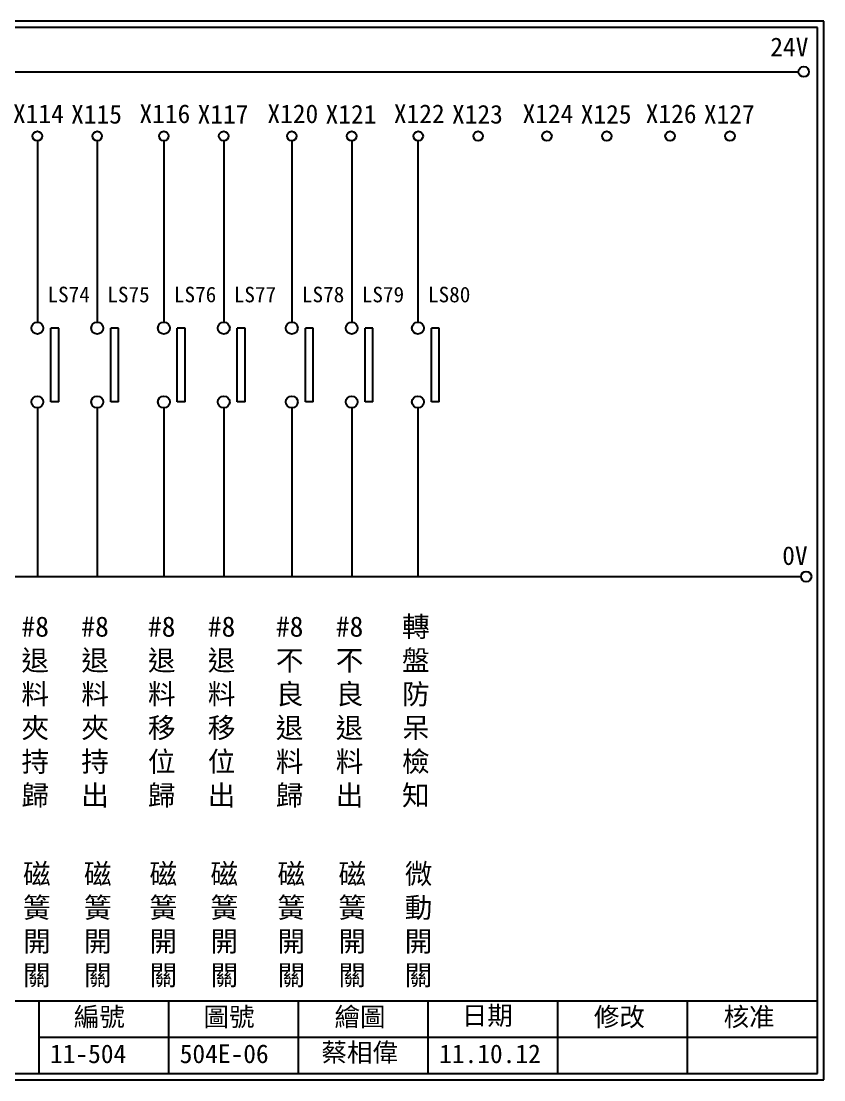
# Model space of a CAD drawing. Extents: x 325 to 612, y 3 to 207.
# Drawn here: x 457.6 to 612.3, y 3 to 207 of the extents above; entities that cross this region are included whole.
import ezdxf

# ---------------------------------------------------------------- set-up
doc = ezdxf.new("R2010")
doc.units = 0
doc.layers.get('0').update_dxf_attribs({"linetype": 'CONTINUOUS'})
doc.layers.add('圖框層', color=7, linetype='CONTINUOUS')
doc.layers.add('標尺寸層', color=3, linetype='CONTINUOUS')
doc.styles.add('CNS', font='romanc.shx', dxfattribs={"bigfont": 'chineset.shx'})
doc.styles.add('STSL', font='KAIU.TTF')

msp = doc.modelspace()

# ---------------------------------------------------------------- linework, layer by layer
for p, q in [((464.85, 147.83), (463.34, 147.83)), ((476.39, 147.83), (474.88, 147.83)), ((489.22, 147.83), (487.72, 147.83)), ((500.77, 147.83), (499.26, 147.83)), ((513.89, 147.83), (512.39, 147.83)), ((525.43, 147.83), (523.93, 147.83)), ((538.19, 147.83), (536.69, 147.83)), ((464.85, 133.6), (463.34, 133.6)), ((476.39, 133.6), (474.88, 133.6)), ((489.22, 133.6), (487.72, 133.6)), ((500.77, 133.6), (499.26, 133.6)), ((513.89, 133.6), (512.39, 133.6)), ((525.43, 133.6), (523.93, 133.6)), ((538.19, 133.6), (536.69, 133.6))]:
    msp.add_line(p, q)
for centre in [(608.44, 197.22), (608.92, 99.96)]:
    msp.add_circle(centre, 1)
at = {"layer": '圖框層', "color": 7}
for p, q in [((612.32, 206.97), (325.32, 206.97)), ((612.32, 3), (612.32, 206.97)), ((611.07, 205.72), (326.57, 205.72)), ((611.07, 4.25), (611.07, 205.72)), ((326.57, 18.25), (611.07, 18.25)), ((461.07, 4.25), (461.07, 18.25)), ((486.07, 4.25), (486.07, 18.25)), ((511.07, 4.25), (511.07, 18.25)), ((536.07, 4.25), (536.07, 18.25)), ((561.07, 4.25), (561.07, 18.25)), ((586.07, 4.25), (586.07, 18.25)), ((461.07, 11.25), (611.07, 11.25)), ((326.57, 4.25), (611.07, 4.25)), ((325.32, 3), (612.32, 3))]:
    msp.add_line(p, q, dxfattribs=at)
at = {"layer": '標尺寸層', "color": 7}
for p, q in [((329.84, 197.22), (607.44, 197.22)), ((460.74, 183.91), (460.74, 148.99)), ((472.28, 183.91), (472.28, 148.99)), ((485.12, 183.91), (485.12, 148.99)), ((496.66, 183.91), (496.66, 148.99)), ((509.78, 183.91), (509.78, 148.99)), ((521.32, 183.91), (521.32, 148.99)), ((534.09, 183.91), (534.09, 148.99)), ((463.34, 133.6), (463.34, 147.83)), ((464.85, 133.6), (464.85, 147.83)), ((474.88, 133.6), (474.88, 147.83)), ((476.39, 133.6), (476.39, 147.83)), ((487.72, 133.6), (487.72, 147.83)), ((489.22, 133.6), (489.22, 147.83)), ((499.26, 133.6), (499.26, 147.83)), ((500.77, 133.6), (500.77, 147.83)), ((512.39, 133.6), (512.39, 147.83)), ((513.89, 133.6), (513.89, 147.83)), ((523.93, 133.6), (523.93, 147.83)), ((525.43, 133.6), (525.43, 147.83)), ((536.69, 133.6), (536.69, 147.83)), ((538.19, 133.6), (538.19, 147.83)), ((460.74, 132.46), (460.74, 99.96)), ((472.28, 132.46), (472.28, 99.96)), ((472.28, 132.45), (472.28, 99.96)), ((485.12, 132.46), (485.12, 99.96)), ((496.66, 132.46), (496.66, 99.96)), ((496.66, 132.45), (496.66, 99.96)), ((509.78, 132.46), (509.78, 99.96)), ((521.32, 132.46), (521.32, 99.96)), ((521.32, 132.45), (521.32, 99.96)), ((534.09, 132.46), (534.09, 99.96)), ((534.09, 132.45), (534.09, 99.96)), ((330.05, 99.96), (607.92, 99.96))]:
    msp.add_line(p, q, dxfattribs=at)
for centre, radius in [((460.74, 184.83), 0.92), ((460.74, 184.83), 0.92), ((472.28, 184.83), 0.92), ((485.12, 184.83), 0.92), ((485.12, 184.83), 0.92), ((496.66, 184.83), 0.92), ((509.78, 184.83), 0.92), ((509.78, 184.83), 0.92), ((521.32, 184.83), 0.92), ((534.15, 184.83), 0.92), ((534.15, 184.83), 0.92), ((545.69, 184.83), 0.92), ((558.95, 184.83), 0.92), ((558.95, 184.83), 0.92), ((570.49, 184.83), 0.92), ((582.69, 184.83), 0.92), ((582.69, 184.83), 0.92), ((594.23, 184.83), 0.92), ((460.74, 147.83), 1.15), ((472.28, 147.83), 1.15), ((485.12, 147.83), 1.15), ((496.66, 147.83), 1.15), ((509.78, 147.83), 1.15), ((521.32, 147.83), 1.15), ((534.09, 147.83), 1.15), ((460.74, 133.6), 1.15), ((472.28, 133.6), 1.15), ((485.12, 133.6), 1.15), ((496.66, 133.6), 1.15), ((509.78, 133.6), 1.15), ((521.32, 133.6), 1.15), ((534.09, 133.6), 1.15)]:
    msp.add_circle(centre, radius, dxfattribs=at)

# ---------------------------------------------------------------- texts
at = {"layer": '圖框層', "color": 4, "style": 'STSL'}
for s, height, p in [('24V', 3.6, (602, 200.22)), ('X114', 3.6, (456.04, 187.33)), ('X115', 3.6, (467.25, 187.24)), ('X116', 3.6, (480.42, 187.33)), ('X117', 3.6, (491.63, 187.24)), ('X120', 3.6, (505.08, 187.33)), ('X121', 3.6, (516.29, 187.24)), ('X122', 3.6, (529.45, 187.33)), ('X123', 3.6, (540.66, 187.24)), ('X124', 3.6, (554.25, 187.33)), ('X125', 3.6, (565.46, 187.24)), ('X126', 3.6, (577.99, 187.33)), ('X127', 3.6, (589.2, 187.24)), ('LS74', 3, (462.69, 152.81)), ('LS75', 3, (474.23, 152.8)), ('LS76', 3, (487.06, 152.81)), ('LS77', 3, (498.6, 152.8)), ('LS78', 3, (511.73, 152.81)), ('LS79', 3, (523.27, 152.8)), ('LS80', 3, (536.03, 152.8)), ('0V', 3.6, (604.3, 102.2)), ('編號', 3.6, (467.78, 13.34)), ('圖號', 3.6, (492.78, 13.34)), ('繪圖', 3.6, (518.01, 13.34)), ('日期', 3.6, (542.54, 13.59)), ('修改', 3.6, (568.01, 13.34)), ('核准', 3.6, (593.01, 13.34)), ('蔡相偉', 3.6, (515.5, 6.47)), ('11-504', 3.6, (463.18, 6.22)), ('504E-06', 3.6, (488.18, 6.22)), ('11.10.12', 3.6, (538.18, 6.22))]:
    msp.add_text(s, height=height, dxfattribs=at).set_placement(p)
at = {"layer": '標尺寸層', "color": 7, "char_height": 3.9, "width": 4.9608, "attachment_point": 5, "style": 'CNS'}
for s, insert in [('{\\fDFKai-SB|b0|i0|c136|p65;#8退料夾持歸}', (460.33, 73.87)), ('{\\fDFKai-SB|b0|i0|c136|p65;#8退料夾持出}', (471.87, 73.87)), ('{\\fDFKai-SB|b0|i0|c136|p65;#8退料移位歸}', (484.71, 73.87)), ('{\\fDFKai-SB|b0|i0|c136|p65;#8退料移位出}', (496.25, 73.87)), ('{\\fDFKai-SB|b0|i0|c136|p65;#8不良退料歸}', (509.37, 73.87)), ('{\\fDFKai-SB|b0|i0|c136|p65;#8不良退料出}', (520.91, 73.87)), ('{\\fDFKai-SB|b0|i0|c136|p65;轉盤防呆檢知}', (533.68, 73.87)), ('{\\fDFKai-SB|b0|i0|c136|p65;磁簧開關}', (460.65, 32.72)), ('{\\fDFKai-SB|b0|i0|c136|p65;磁簧開關}', (472.39, 32.72)), ('{\\fDFKai-SB|b0|i0|c136|p65;磁簧開關}', (485.02, 32.72)), ('{\\fDFKai-SB|b0|i0|c136|p65;磁簧開關}', (496.77, 32.72)), ('{\\fDFKai-SB|b0|i0|c136|p65;磁簧開關}', (509.69, 32.72)), ('{\\fDFKai-SB|b0|i0|c136|p65;磁簧開關}', (521.43, 32.72)), ('{\\fDFKai-SB|b0|i0|c136|p65;微動開關}', (534.2, 32.72))]:
    msp.add_mtext(s, dxfattribs=dict(at, insert=insert))

doc.saveas('drawing.dxf')
